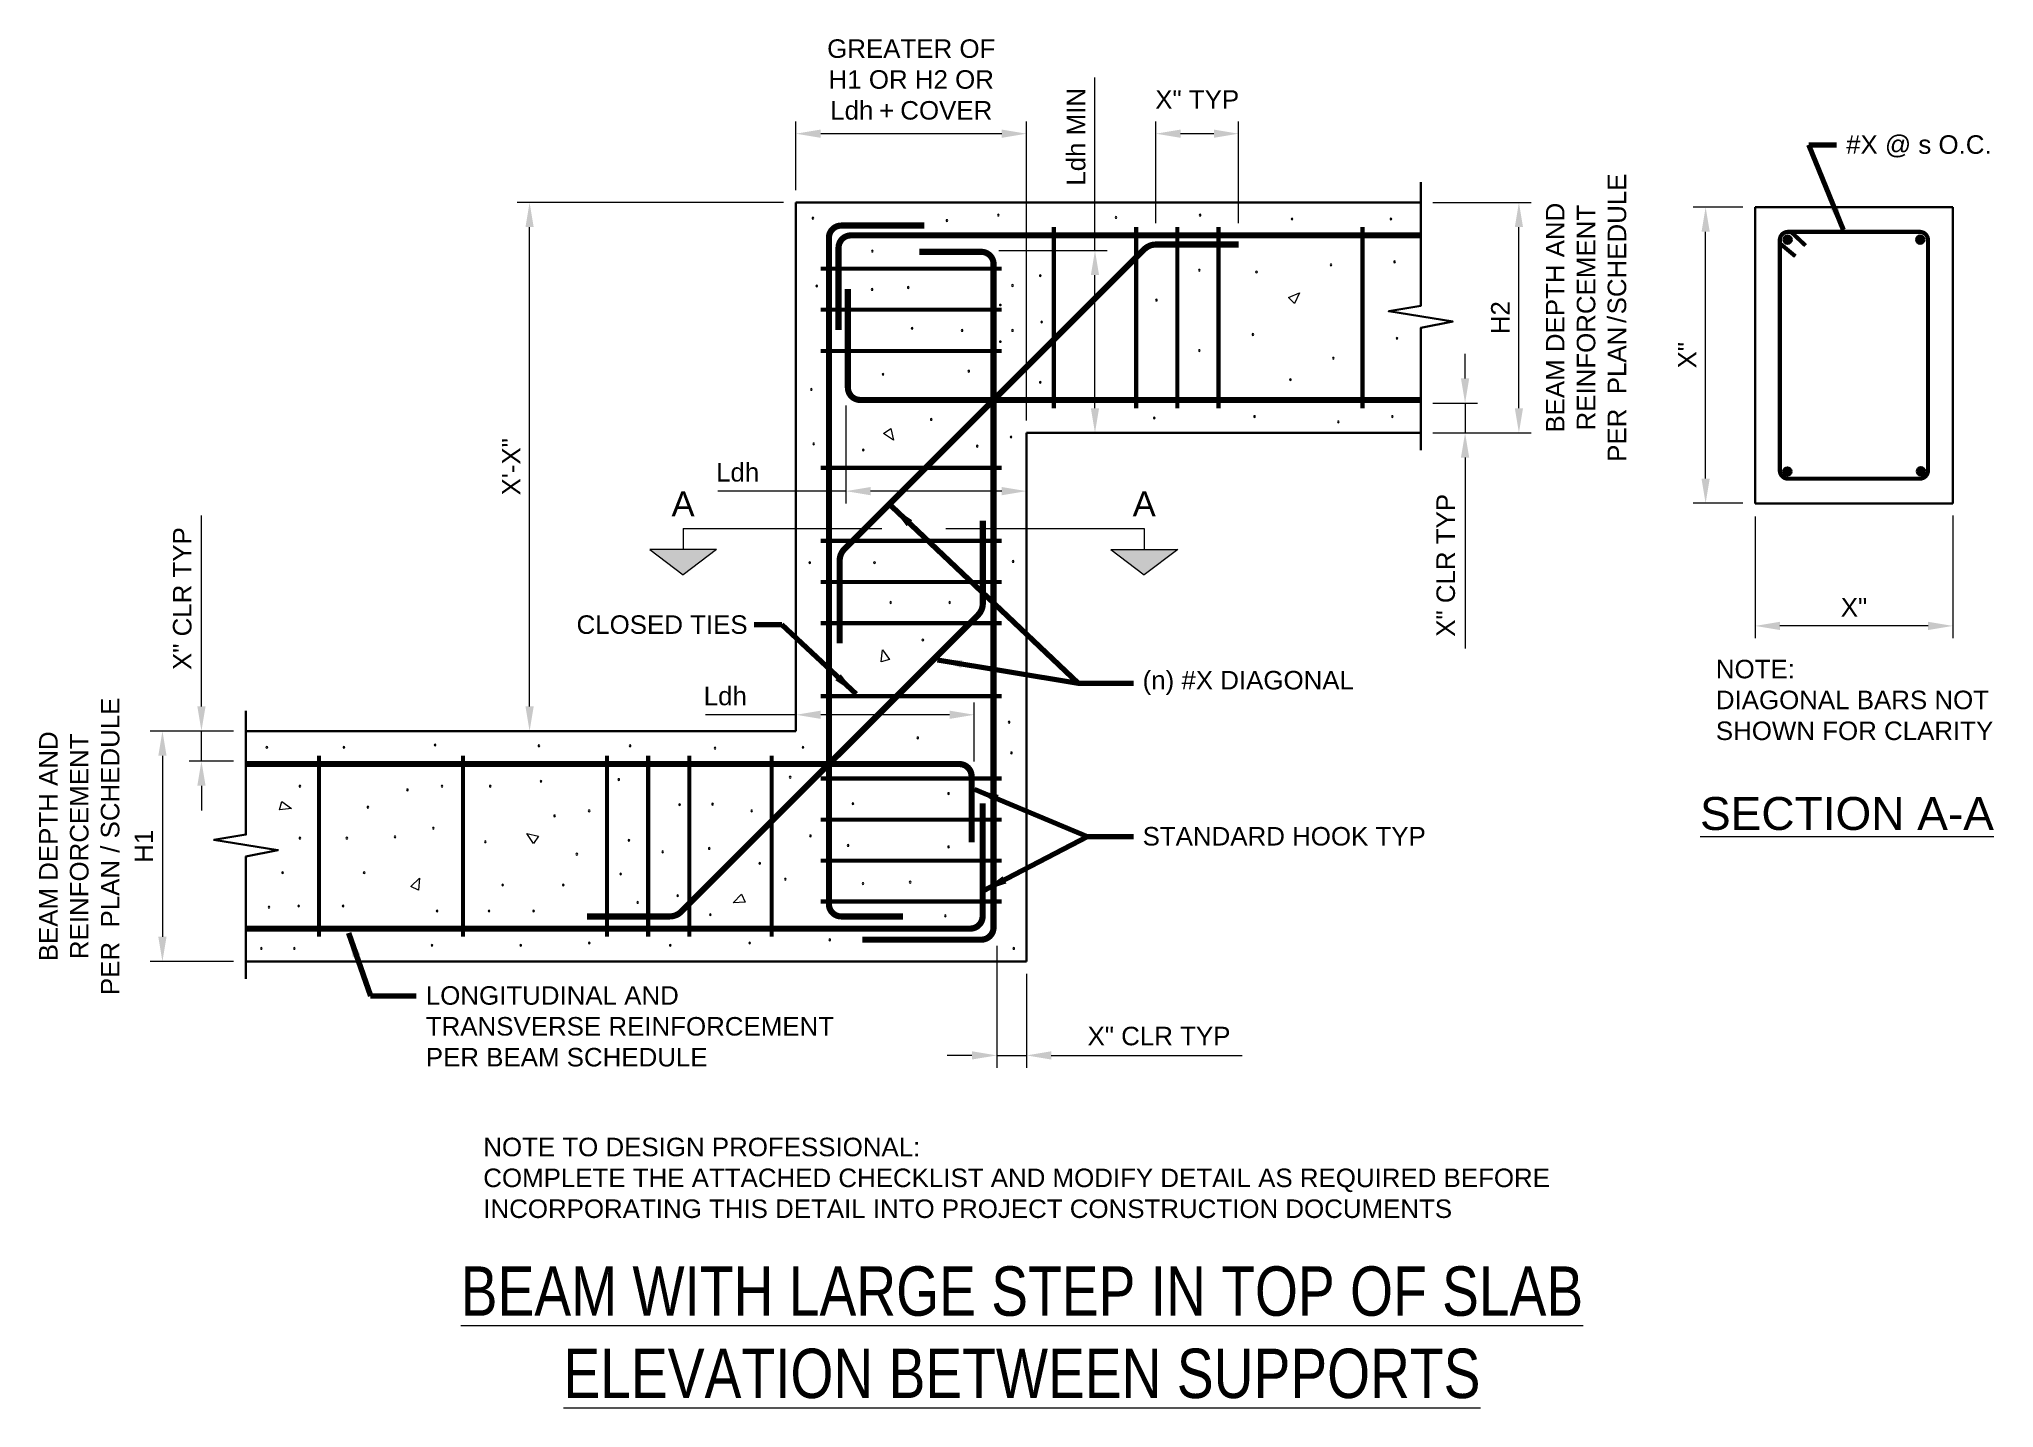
# Model space of a CAD drawing. Header units: inches. Extents: x -1594 to -1476, y 768 to 851.
import ezdxf

# ---------------------------------------------------------------- set-up
doc = ezdxf.new("R2010")
doc.units = ezdxf.units.IN
doc.header["$LTSCALE"] = 5
doc.header["$MEASUREMENT"] = 0
doc.linetypes.add('HIDDEN', pattern=[0.375, 0.25, -0.125])
for name, color, linetype, lineweight in [('S-ANNO-DIMS', 1, 'Continuous', 20), ('S-ANNO-TEXT', 7, 'Continuous', 20), ('S-DELT-PATT', 7, 'Continuous', 15), ('S-DETL', 3, 'Continuous', 30)]:
    doc.layers.add(name, color=color, linetype=linetype, lineweight=lineweight)
doc.styles.add('Romans', font='arial.ttf')
doc.dimstyles.get("Standard").update_dxf_attribs({"dimtxt": 0.18, "dimasz": 0.18, "dimexe": 0.18, "dimexo": 0.0625, "dimgap": 0.09, "dimtad": 0, "dimtih": 1, "dimtoh": 1, "dimdec": 4, "dimzin": 0, "dimdsep": 46, "dimtxsty": 'Standard', "dimcen": 0.09, "dimadec": 0, "dimazin": 0, "dimtfac": 1, "dimtdec": 4, "dimtofl": 0, "dimtmove": 0, "dimatfit": 3, "dimfxl": 1, "dimtolj": 1, "dimtzin": 0, "dimarcsym": 0})

# ---------------------------------------------------------------- blocks, each defined once
blk = doc.blocks.new('*D0')
at = {"layer": 'Defpoints', "color": 0, "transparency": 16777216}
for p in [(-1526.42, 845.04), (-1526.42, 838.86), (-1521.4, 838.86)]:
    blk.add_point(p, dxfattribs=at)
at = {"layer": 'S-ANNO-DIMS', "transparency": 16777216}
for p, q in [((-1526.42, 839.61), (-1526.42, 845.79)), ((-1521.4, 839.61), (-1521.4, 845.79)), ((-1522.9, 845.04), (-1524.92, 845.04))]:
    blk.add_line(p, q, dxfattribs=at)
for points in [[(-1524.92, 845.29), (-1524.92, 844.79), (-1526.42, 845.04)], [(-1522.9, 845.29), (-1522.9, 844.79), (-1521.4, 845.04)]]:
    blk.add_solid(points, dxfattribs=at)
at = {"layer": 'S-ANNO-DIMS', "transparency": 16777216, "insert": (-1523.91, 847.12), "char_height": 1.125, "attachment_point": 5, "style": 'Romans'}
blk.add_mtext('\\A1;X" TYP', dxfattribs=at)
blk = doc.blocks.new('*D1')
at = {"layer": 'Defpoints', "color": 0, "transparency": 16777216}
for p in [(-1548.28, 845.04), (-1548.28, 840.86), (-1534.28, 826.86)]:
    blk.add_point(p, dxfattribs=at)
at = {"layer": 'S-ANNO-DIMS', "transparency": 16777216}
for p, q in [((-1548.28, 841.61), (-1548.28, 845.79)), ((-1534.28, 827.61), (-1534.28, 845.79)), ((-1535.78, 845.04), (-1546.78, 845.04))]:
    blk.add_line(p, q, dxfattribs=at)
for points in [[(-1546.78, 845.29), (-1546.78, 844.79), (-1548.28, 845.04)], [(-1535.78, 845.29), (-1535.78, 844.79), (-1534.28, 845.04)]]:
    blk.add_solid(points, dxfattribs=at)
blk = doc.blocks.new('*D2')
at = {"layer": 'Defpoints', "color": 0, "transparency": 16777216}
for p in [(-1510.34, 840.86), (-1504.37, 840.86), (-1510.34, 826.86)]:
    blk.add_point(p, dxfattribs=at)
at = {"layer": 'S-ANNO-DIMS', "transparency": 16777216}
for p, q in [((-1509.59, 840.86), (-1503.62, 840.86)), ((-1504.37, 828.36), (-1504.37, 839.36)), ((-1509.59, 826.86), (-1503.62, 826.86))]:
    blk.add_line(p, q, dxfattribs=at)
for points in [[(-1504.62, 839.36), (-1504.12, 839.36), (-1504.37, 840.86)], [(-1504.62, 828.36), (-1504.12, 828.36), (-1504.37, 826.86)]]:
    blk.add_solid(points, dxfattribs=at)
at = {"layer": 'S-ANNO-DIMS', "transparency": 16777216, "insert": (-1505.5, 833.86), "char_height": 1.125, "attachment_point": 5, "rotation": 90, "style": 'Romans'}
blk.add_mtext('\\A1;H2', dxfattribs=at)
blk = doc.blocks.new('*D3')
at = {"layer": 'Defpoints', "color": 0, "transparency": 16777216}
for p in [(-1564.46, 840.86), (-1548.28, 840.86), (-1548.28, 808.74)]:
    blk.add_point(p, dxfattribs=at)
at = {"layer": 'S-ANNO-DIMS', "transparency": 16777216}
for p, q in [((-1549.03, 840.86), (-1565.21, 840.86)), ((-1564.46, 810.24), (-1564.46, 839.36))]:
    blk.add_line(p, q, dxfattribs=at)
for points in [[(-1564.71, 839.36), (-1564.21, 839.36), (-1564.46, 840.86)], [(-1564.71, 810.24), (-1564.21, 810.24), (-1564.46, 808.74)]]:
    blk.add_solid(points, dxfattribs=at)
at = {"layer": 'S-ANNO-DIMS', "transparency": 16777216, "insert": (-1565.58, 824.8), "char_height": 1.125, "attachment_point": 5, "rotation": 90, "style": 'Romans'}
blk.add_mtext('\\A1;X\'-X"', dxfattribs=at)
blk = doc.blocks.new('*D4')
at = {"layer": 'Defpoints', "color": 0, "transparency": 16777216}
for p in [(-1548.28, 809.73), (-1548.28, 808.74), (-1537.45, 806.15)]:
    blk.add_point(p, dxfattribs=at)
at = {"layer": 'S-ANNO-DIMS', "transparency": 16777216}
for p, q in [((-1537.45, 806.9), (-1537.45, 810.48)), ((-1548.28, 809.73), (-1553.77, 809.73)), ((-1538.95, 809.73), (-1546.78, 809.73))]:
    blk.add_line(p, q, dxfattribs=at)
for points in [[(-1546.78, 809.98), (-1546.78, 809.48), (-1548.28, 809.73)], [(-1538.95, 809.98), (-1538.95, 809.48), (-1537.45, 809.73)]]:
    blk.add_solid(points, dxfattribs=at)
blk = doc.blocks.new('*D5')
at = {"layer": 'Defpoints', "color": 0, "transparency": 16777216}
for p in [(-1545.25, 829.28), (-1534.28, 826.86), (-1545.25, 823.32)]:
    blk.add_point(p, dxfattribs=at)
at = {"layer": 'S-ANNO-DIMS', "transparency": 16777216}
for p, q in [((-1545.25, 828.53), (-1545.25, 822.57)), ((-1545.25, 823.32), (-1553.02, 823.32)), ((-1535.78, 823.32), (-1543.75, 823.32))]:
    blk.add_line(p, q, dxfattribs=at)
for points in [[(-1543.75, 823.57), (-1543.75, 823.07), (-1545.25, 823.32)], [(-1535.78, 823.57), (-1535.78, 823.07), (-1534.28, 823.32)]]:
    blk.add_solid(points, dxfattribs=at)
blk = doc.blocks.new('*D6')
at = {"layer": 'Defpoints', "color": 0, "transparency": 16777216}
for p in [(-1536.7, 837.95), (-1530.12, 837.95), (-1534.28, 826.86)]:
    blk.add_point(p, dxfattribs=at)
at = {"layer": 'S-ANNO-DIMS', "transparency": 16777216}
for p, q in [((-1530.12, 837.95), (-1530.12, 848.45)), ((-1535.95, 837.95), (-1529.37, 837.95)), ((-1530.12, 828.36), (-1530.12, 836.45))]:
    blk.add_line(p, q, dxfattribs=at)
for points in [[(-1530.37, 836.45), (-1529.87, 836.45), (-1530.12, 837.95)], [(-1530.37, 828.36), (-1529.87, 828.36), (-1530.12, 826.86)]]:
    blk.add_solid(points, dxfattribs=at)
at = {"layer": 'S-ANNO-DIMS', "transparency": 16777216, "insert": (-1531.26, 844.85), "char_height": 1.125, "attachment_point": 5, "rotation": 90, "style": 'Romans'}
blk.add_mtext('\\A1;Ldh MIN', dxfattribs=at)
blk = doc.blocks.new('*D7')
at = {"layer": 'Defpoints', "color": 0, "transparency": 16777216}
for p in [(-1490.02, 822.53), (-1478.02, 822.58), (-1490.02, 815.13)]:
    blk.add_point(p, dxfattribs=at)
at = {"layer": 'S-ANNO-DIMS', "transparency": 16777216}
for p, q in [((-1490.02, 821.78), (-1490.02, 814.38)), ((-1478.02, 821.83), (-1478.02, 814.38)), ((-1479.52, 815.13), (-1488.52, 815.13))]:
    blk.add_line(p, q, dxfattribs=at)
for points in [[(-1488.52, 815.38), (-1488.52, 814.88), (-1490.02, 815.13)], [(-1479.52, 815.38), (-1479.52, 814.88), (-1478.02, 815.13)]]:
    blk.add_solid(points, dxfattribs=at)
at = {"layer": 'S-ANNO-DIMS', "transparency": 16777216, "insert": (-1484.02, 816.26), "char_height": 1.125, "attachment_point": 5, "style": 'Romans'}
blk.add_mtext('\\A1;X"', dxfattribs=at)
blk = doc.blocks.new('*D8')
at = {"layer": 'Defpoints', "color": 0, "transparency": 16777216}
for p in [(-1493.03, 840.58), (-1490.02, 840.58), (-1490.02, 822.58)]:
    blk.add_point(p, dxfattribs=at)
at = {"layer": 'S-ANNO-DIMS', "transparency": 16777216}
for p, q in [((-1490.77, 840.58), (-1493.78, 840.58)), ((-1493.03, 824.08), (-1493.03, 839.08)), ((-1490.77, 822.58), (-1493.78, 822.58))]:
    blk.add_line(p, q, dxfattribs=at)
for points in [[(-1493.28, 839.08), (-1492.78, 839.08), (-1493.03, 840.58)], [(-1493.28, 824.08), (-1492.78, 824.08), (-1493.03, 822.58)]]:
    blk.add_solid(points, dxfattribs=at)
at = {"layer": 'S-ANNO-DIMS', "transparency": 16777216, "insert": (-1494.15, 831.58), "char_height": 1.125, "attachment_point": 5, "rotation": 90, "style": 'Romans'}
blk.add_mtext('\\A1;X"', dxfattribs=at)
blk = doc.blocks.new('*D9')
at = {"layer": 'Defpoints', "color": 0, "transparency": 16777216}
for p in [(-1581.69, 808.74), (-1586.76, 794.74), (-1581.69, 794.74)]:
    blk.add_point(p, dxfattribs=at)
at = {"layer": 'S-ANNO-DIMS', "transparency": 16777216}
for p, q in [((-1582.44, 808.74), (-1587.51, 808.74)), ((-1586.76, 807.24), (-1586.76, 796.24)), ((-1582.44, 794.74), (-1587.51, 794.74))]:
    blk.add_line(p, q, dxfattribs=at)
for points in [[(-1587.01, 807.24), (-1586.51, 807.24), (-1586.76, 808.74)], [(-1587.01, 796.24), (-1586.51, 796.24), (-1586.76, 794.74)]]:
    blk.add_solid(points, dxfattribs=at)
at = {"layer": 'S-ANNO-DIMS', "transparency": 16777216, "insert": (-1587.89, 801.74), "char_height": 1.125, "attachment_point": 5, "rotation": 90, "style": 'Romans'}
blk.add_mtext('\\A1;H1', dxfattribs=at)
blk = doc.blocks.new('*D10')
at = {"layer": 'Defpoints', "color": 0, "transparency": 16777216}
for p in [(-1536.09, 796.44), (-1534.28, 794.74), (-1536.09, 789.03)]:
    blk.add_point(p, dxfattribs=at)
at = {"layer": 'S-ANNO-DIMS', "transparency": 16777216}
for p, q in [((-1536.09, 795.69), (-1536.09, 788.28)), ((-1534.28, 793.99), (-1534.28, 788.28)), ((-1537.59, 789.03), (-1539.09, 789.03)), ((-1536.09, 789.03), (-1534.28, 789.03)), ((-1532.78, 789.03), (-1521.17, 789.03))]:
    blk.add_line(p, q, dxfattribs=at)
for points in [[(-1537.59, 789.28), (-1537.59, 788.78), (-1536.09, 789.03)], [(-1532.78, 789.28), (-1532.78, 788.78), (-1534.28, 789.03)]]:
    blk.add_solid(points, dxfattribs=at)
at = {"layer": 'S-ANNO-DIMS', "transparency": 16777216, "insert": (-1526.23, 790.2), "char_height": 1.125, "attachment_point": 5, "style": 'Romans'}
blk.add_mtext('\\A1;X" CLR TYP', dxfattribs=at)
blk = doc.blocks.new('*D11')
at = {"layer": 'Defpoints', "color": 0, "transparency": 16777216}
for p in [(-1510.34, 828.67), (-1510.34, 826.86), (-1507.64, 826.86)]:
    blk.add_point(p, dxfattribs=at)
at = {"layer": 'S-ANNO-DIMS', "transparency": 16777216}
for p, q in [((-1507.64, 830.17), (-1507.64, 831.67)), ((-1509.59, 828.67), (-1506.89, 828.67)), ((-1507.64, 828.67), (-1507.64, 826.86)), ((-1509.59, 826.86), (-1506.89, 826.86)), ((-1507.64, 825.36), (-1507.64, 813.76))]:
    blk.add_line(p, q, dxfattribs=at)
for points in [[(-1507.89, 830.17), (-1507.39, 830.17), (-1507.64, 828.67)], [(-1507.89, 825.36), (-1507.39, 825.36), (-1507.64, 826.86)]]:
    blk.add_solid(points, dxfattribs=at)
at = {"layer": 'S-ANNO-DIMS', "transparency": 16777216, "insert": (-1508.81, 818.81), "char_height": 1.125, "attachment_point": 5, "rotation": 90, "style": 'Romans'}
blk.add_mtext('\\A1;X" CLR TYP', dxfattribs=at)
blk = doc.blocks.new('*D12')
at = {"layer": 'Defpoints', "color": 0, "transparency": 16777216}
for p in [(-1584.39, 808.74), (-1581.69, 808.74), (-1581.69, 806.92)]:
    blk.add_point(p, dxfattribs=at)
at = {"layer": 'S-ANNO-DIMS', "transparency": 16777216}
for p, q in [((-1584.39, 810.24), (-1584.39, 821.84)), ((-1582.44, 808.74), (-1585.14, 808.74)), ((-1584.39, 806.92), (-1584.39, 808.74)), ((-1582.44, 806.92), (-1585.14, 806.92)), ((-1584.39, 805.42), (-1584.39, 803.92))]:
    blk.add_line(p, q, dxfattribs=at)
for points in [[(-1584.64, 810.24), (-1584.14, 810.24), (-1584.39, 808.74)], [(-1584.64, 805.42), (-1584.14, 805.42), (-1584.39, 806.92)]]:
    blk.add_solid(points, dxfattribs=at)
at = {"layer": 'S-ANNO-DIMS', "transparency": 16777216, "insert": (-1585.55, 816.79), "char_height": 1.125, "attachment_point": 5, "rotation": 90, "style": 'Romans'}
blk.add_mtext('\\A1;X" CLR TYP', dxfattribs=at)

msp = doc.modelspace()

# ---------------------------------------------------------------- hatches: boundary and pattern name
at = {"layer": 'S-ANNO-TEXT'}
h = msp.add_hatch(color=256, dxfattribs=at)
h.dxf.hatch_style = 1
h.paths.add_polyline_path([(-1557.165936, 819.770267), (-1555.135067, 818.237033), (-1553.104198, 819.770267)])
h = msp.add_hatch(color=256, dxfattribs=at)
h.dxf.hatch_style = 1
h.paths.add_polyline_path([(-1529.158674, 819.770267), (-1527.127805, 818.237033), (-1525.096936, 819.770267)])
at = {"layer": 'S-DETL', "linetype": 'Continuous'}
h = msp.add_hatch(color=256, dxfattribs=at)
h.dxf.hatch_style = 1
h.paths.add_polyline_path([(-1488.303397, 838.60187, 1), (-1487.803397, 838.60187, 1)])
h = msp.add_hatch(color=256, dxfattribs=at)
h.dxf.hatch_style = 1
h.paths.add_polyline_path([(-1480.246397, 838.60187, 1), (-1479.746397, 838.60187, 1)])
h = msp.add_hatch(color=256, dxfattribs=at)
h.dxf.hatch_style = 1
h.paths.add_polyline_path([(-1488.314436, 824.512278, 1), (-1487.814436, 824.512278, 1)])
h = msp.add_hatch(color=256, dxfattribs=at)
h.dxf.hatch_style = 1
h.paths.add_polyline_path([(-1480.206162, 824.525969, 1), (-1479.706162, 824.525969, 1)])

# ---------------------------------------------------------------- linework, layer by layer
at = {"layer": 'S-ANNO-TEXT'}
for p, q in [((-1555.135067, 821.048154), (-1543.07511, 821.048154)), ((-1555.135067, 821.048154), (-1555.135067, 819.770267)), ((-1539.187761, 821.048154), (-1527.127805, 821.048154)), ((-1527.127805, 821.048154), (-1527.127805, 819.770267)), ((-1553.104198, 819.770267), (-1557.165936, 819.770267)), ((-1557.165936, 819.770267), (-1555.135067, 818.237033)), ((-1553.104198, 819.770267), (-1555.135067, 818.237033)), ((-1529.158674, 819.770267), (-1525.096936, 819.770267)), ((-1529.158674, 819.770267), (-1527.127805, 818.237033)), ((-1525.096936, 819.770267), (-1527.127805, 818.237033))]:
    msp.add_line(p, q, dxfattribs=at)
at = {"layer": 'S-DELT-PATT', "flags": 128}
for points in [[(-1547.304064, 839.903156, 1), (-1547.200384, 839.903156, 1)], [(-1539.165263, 839.761274, 1), (-1539.061583, 839.761274, 1)], [(-1536.042234, 840.092332, 1), (-1535.938554, 840.092332, 1)], [(-1528.897123, 839.950449, 1), (-1528.793443, 839.950449, 1)], [(-1523.786715, 840.092332, 1), (-1523.683035, 840.092332, 1)], [(-1518.202628, 839.854155, 1), (-1518.098948, 839.854155, 1)], [(-1512.198538, 839.854155, 1), (-1512.094858, 839.854155, 1)], [(-1543.696422, 837.905321, 1), (-1543.592742, 837.905321, 1)], [(-1515.836578, 837.068564, 1), (-1515.732898, 837.068564, 1)], [(-1511.9762, 837.254511, 1), (-1511.87252, 837.254511, 1)], [(-1535.180523, 835.814259, 1), (-1535.076843, 835.814259, 1)], [(-1533.499312, 836.414379, 1), (-1533.395632, 836.414379, 1)], [(-1523.836399, 836.743159, 1), (-1523.732719, 836.743159, 1)], [(-1520.361734, 836.631954, 1), (-1520.258054, 836.631954, 1)], [(-1547.067469, 835.788567, 1), (-1546.963789, 835.788567, 1)], [(-1543.706658, 835.574209, 1), (-1543.602978, 835.574209, 1)], [(-1541.515079, 835.694233, 1), (-1541.411399, 835.694233, 1)], [(-1526.440995, 834.930185, 1), (-1526.337315, 834.930185, 1)], [(-1533.409246, 833.593809, 1), (-1533.305566, 833.593809, 1)], [(-1541.277872, 833.210183, 1), (-1541.174192, 833.210183, 1)], [(-1538.242724, 833.083706, 1), (-1538.139044, 833.083706, 1)], [(-1535.180523, 833.083706, 1), (-1535.076843, 833.083706, 1)], [(-1520.58066, 832.838292, 1), (-1520.47698, 832.838292, 1)], [(-1511.827585, 832.605002, 1), (-1511.723905, 832.605002, 1)], [(-1523.836399, 831.862075, 1), (-1523.732719, 831.862075, 1)], [(-1515.697048, 831.397209, 1), (-1515.593368, 831.397209, 1)], [(-1543.045273, 830.420994, 1), (-1542.941593, 830.420994, 1)], [(-1537.836088, 830.606938, 1), (-1537.732408, 830.606938, 1)], [(-1533.499312, 829.933069, 1), (-1533.395632, 829.933069, 1)], [(-1518.301641, 830.095587, 1), (-1518.197961, 830.095587, 1)], [(-1547.398699, 829.49845, 1), (-1547.295019, 829.49845, 1)], [(-1540.115107, 827.678288, 1), (-1540.011427, 827.678288, 1)], [(-1526.572862, 827.763505, 1), (-1526.469182, 827.763505, 1)], [(-1520.480042, 827.852189, 1), (-1520.376362, 827.852189, 1)], [(-1515.392834, 827.527014, 1), (-1515.289154, 827.527014, 1)], [(-1512.10981, 827.852189, 1), (-1512.00613, 827.852189, 1)], [(-1535.268441, 826.610608, 1), (-1535.164761, 826.610608, 1)], [(-1547.256743, 826.187862, 1), (-1547.153063, 826.187862, 1)], [(-1544.247046, 825.822237, 1), (-1544.143366, 825.822237, 1)], [(-1537.324472, 826.051261, 1), (-1537.220792, 826.051261, 1)], [(-1547.493252, 818.973859, 1), (-1547.389572, 818.973859, 1)], [(-1543.561782, 818.972984, 1), (-1543.458102, 818.972984, 1)], [(-1535.14318, 819.04645, 1), (-1535.0395, 819.04645, 1)], [(-1542.583937, 816.552909, 1), (-1542.480257, 816.552909, 1)], [(-1538.998506, 816.552909, 1), (-1538.894826, 816.552909, 1)], [(-1540.628249, 814.272452, 1), (-1540.524569, 814.272452, 1)], [(-1535.389003, 809.275503, 1), (-1535.285323, 809.275503, 1)], [(-1580.469981, 807.748124, 1), (-1580.366301, 807.748124, 1)], [(-1575.789963, 807.748124, 1), (-1575.686283, 807.748124, 1)], [(-1570.250354, 807.891316, 1), (-1570.146674, 807.891316, 1)], [(-1563.946658, 807.843586, 1), (-1563.842978, 807.843586, 1)], [(-1558.407046, 807.843586, 1), (-1558.303366, 807.843586, 1)], [(-1553.249476, 807.700394, 1), (-1553.145796, 807.700394, 1)], [(-1547.909234, 807.748175, 1), (-1547.805554, 807.748175, 1)], [(-1540.93347, 808.326846, 1), (-1540.82979, 808.326846, 1)], [(-1535.245739, 807.41401, 1), (-1535.142059, 807.41401, 1)], [(-1578.465148, 805.388492, 1), (-1578.361468, 805.388492, 1)], [(-1571.931718, 805.163318, 1), (-1571.828038, 805.163318, 1)], [(-1569.829005, 805.388492, 1), (-1569.725325, 805.388492, 1)], [(-1566.900223, 805.388492, 1), (-1566.796543, 805.388492, 1)], [(-1563.82125, 805.688725, 1), (-1563.71757, 805.688725, 1)], [(-1559.09413, 805.793678, 1), (-1558.99045, 805.793678, 1)], [(-1548.685073, 805.936984, 1), (-1548.581393, 805.936984, 1)], [(-1539.064312, 804.940754, 1), (-1538.960632, 804.940754, 1)], [(-1574.334818, 804.112506, 1), (-1574.231138, 804.112506, 1)], [(-1560.892472, 803.887331, 1), (-1560.788792, 803.887331, 1)], [(-1555.401533, 804.270537, 1), (-1555.297853, 804.270537, 1)], [(-1553.39798, 804.29856, 1), (-1553.2943, 804.29856, 1)], [(-1551.026889, 803.888953, 1), (-1550.923209, 803.888953, 1)], [(-1544.87622, 804.327754, 1), (-1544.77254, 804.327754, 1)], [(-1570.354683, 802.836519, 1), (-1570.251003, 802.836519, 1)], [(-1562.995185, 803.5871, 1), (-1562.891505, 803.5871, 1)], [(-1578.465148, 802.236054, 1), (-1578.361468, 802.236054, 1)], [(-1575.611464, 802.236054, 1), (-1575.507784, 802.236054, 1)], [(-1572.682686, 802.311113, 1), (-1572.579006, 802.311113, 1)], [(-1567.200613, 802.01088, 1), (-1567.096933, 802.01088, 1)], [(-1558.478699, 802.102988, 1), (-1558.375019, 802.102988, 1)], [(-1556.427255, 801.4, 1), (-1556.323575, 801.4, 1)], [(-1553.602888, 801.606862, 1), (-1553.499208, 801.606862, 1)], [(-1547.455617, 802.36756, 1), (-1547.351937, 802.36756, 1)], [(-1545.168277, 801.788185, 1), (-1545.064597, 801.788185, 1)], [(-1539.064312, 801.700613, 1), (-1538.960632, 801.700613, 1)], [(-1561.643439, 801.260299, 1), (-1561.539759, 801.260299, 1)], [(-1550.529254, 800.699878, 1), (-1550.425574, 800.699878, 1)], [(-1579.516505, 800.13443, 1), (-1579.412825, 800.13443, 1)], [(-1574.560107, 800.13443, 1), (-1574.456427, 800.13443, 1)], [(-1566.149256, 799.38385, 1), (-1566.045576, 799.38385, 1)], [(-1562.469507, 799.38385, 1), (-1562.365827, 799.38385, 1)], [(-1558.976907, 800.052606, 1), (-1558.873227, 800.052606, 1)], [(-1548.9778, 799.734378, 1), (-1548.87412, 799.734378, 1)], [(-1544.26489, 799.47106, 1), (-1544.16121, 799.47106, 1)], [(-1541.396165, 799.558833, 1), (-1541.292485, 799.558833, 1)], [(-1580.34257, 798.032805, 1), (-1580.23889, 798.032805, 1)], [(-1578.540246, 798.107862, 1), (-1578.436566, 798.107862, 1)], [(-1575.836756, 798.107862, 1), (-1575.733076, 798.107862, 1)], [(-1557.951185, 798.324426, 1), (-1557.847505, 798.324426, 1)], [(-1555.518756, 798.734503, 1), (-1555.415076, 798.734503, 1)], [(-1570.129391, 797.80763, 1), (-1570.025711, 797.80763, 1)], [(-1566.975321, 797.80763, 1), (-1566.871641, 797.80763, 1)], [(-1564.271831, 797.80763, 1), (-1564.168151, 797.80763, 1)], [(-1553.532974, 797.582456, 1), (-1553.429294, 797.582456, 1)], [(-1539.259257, 797.510804, 1), (-1539.155577, 797.510804, 1)], [(-1580.804269, 795.529101, 1), (-1580.700589, 795.529101, 1)], [(-1578.798546, 795.529101, 1), (-1578.694866, 795.529101, 1)], [(-1570.441375, 795.720025, 1), (-1570.337695, 795.720025, 1)], [(-1565.045029, 795.720025, 1), (-1564.941349, 795.720025, 1)], [(-1560.890318, 795.863215, 1), (-1560.786638, 795.863215, 1)], [(-1555.971527, 795.720025, 1), (-1555.867847, 795.720025, 1)], [(-1551.148243, 795.863215, 1), (-1551.044563, 795.863215, 1)], [(-1546.277207, 796.054137, 1), (-1546.173527, 796.054137, 1)], [(-1535.102472, 795.529101, 1), (-1534.998792, 795.529101, 1)]]:
    msp.add_lwpolyline(points, format="xyb", close=True, dxfattribs=at)
for points in [[(-1518.374995, 835.089724), (-1517.700732, 835.377374), (-1518.000102, 834.714831)], [(-1542.523871, 827.134475), (-1542.357676, 826.420505), (-1542.958168, 826.830377)], [(-1543.109492, 812.941695), (-1543.021473, 813.669449), (-1542.597379, 813.078915)], [(-1579.50398, 804.467528), (-1578.917737, 804.027424), (-1579.641201, 803.955415)], [(-1564.232237, 801.909848), (-1564.632602, 802.523918), (-1563.928139, 802.344145)], [(-1571.682095, 799.292845), (-1571.146877, 799.793759), (-1571.20159, 799.068782)], [(-1551.362059, 798.351073), (-1552.094041, 798.311381), (-1551.586122, 798.831577)]]:
    msp.add_lwpolyline(points, close=True, dxfattribs=at)
at = {"layer": 'S-DETL'}
for p, q in [((-1548.278886, 840.860355), (-1510.335594, 840.860355)), ((-1548.278886, 840.860355), (-1548.278886, 808.736126)), ((-1534.278886, 826.860355), (-1510.335594, 826.860355)), ((-1534.278886, 826.860355), (-1510.335594, 826.860355)), ((-1534.278886, 826.860355), (-1534.278886, 797.475439)), ((-1534.278886, 826.860355), (-1534.278886, 794.736126)), ((-1581.692341, 808.736126), (-1548.278886, 808.736126)), ((-1581.692341, 794.736126), (-1534.278886, 794.736126))]:
    msp.add_line(p, q, dxfattribs=at)
at = {"layer": 'S-DETL', "linetype": 'Continuous'}
for p, q in [((-1490.024897, 840.575369), (-1490.024897, 822.575369)), ((-1490.024897, 840.575369), (-1478.024897, 840.575369)), ((-1478.024897, 840.575369), (-1478.024897, 822.575369)), ((-1490.024897, 822.575369), (-1478.024897, 822.575369))]:
    msp.add_line(p, q, dxfattribs=at)
for points in [[(-1510.335594, 825.804356), (-1510.335594, 833.235852), (-1508.392302, 833.635933), (-1512.278886, 834.252851), (-1510.335594, 834.576733), (-1510.335594, 842.084428)], [(-1581.692341, 793.680127), (-1581.692341, 801.111622), (-1579.749049, 801.511704), (-1583.635633, 802.128622), (-1581.692341, 802.452504), (-1581.692341, 809.960199)]]:
    msp.add_lwpolyline(points, dxfattribs=at)
at = {"layer": 'S-DETL', "const_width": 0.375}
for points in [[(-1541.778886, 797.475439), (-1545.528886, 797.475439, -0.4142135624), (-1546.278886, 798.225439), (-1546.278886, 838.706791, -0.4142135624), (-1545.528886, 839.456791), (-1540.493587, 839.456791)], [(-1545.693928, 833.119311), (-1545.693928, 838.110355, -0.4142135624), (-1544.943928, 838.860355), (-1510.335594, 838.860355)], [(-1540.778886, 837.860355), (-1537.028886, 837.860355, -0.4142135624), (-1536.278886, 837.110355), (-1536.278886, 796.812641, -0.4142135624), (-1537.028886, 796.062641), (-1544.24142, 796.062641)], [(-1545.12627, 835.601861), (-1545.12627, 829.610355, 0.4142135624), (-1544.37627, 828.860355), (-1510.335594, 828.860355)], [(-1581.692341, 806.736126), (-1538.362711, 806.736126, -0.4142135624), (-1537.612711, 805.986126), (-1537.612711, 801.974148)], [(-1536.944209, 804.344379), (-1536.944209, 797.486126, -0.4142135624), (-1537.694209, 796.736126), (-1581.692341, 796.736126)]]:
    msp.add_lwpolyline(points, format="xyb", dxfattribs=at)
at = {"layer": 'S-DETL', "linetype": 'Continuous', "const_width": 0.25}
for points in [[(-1532.619116, 828.360355), (-1532.619116, 839.360355)], [(-1527.619116, 828.360355), (-1527.619116, 839.360355)], [(-1525.119116, 828.360355), (-1525.119116, 839.360355)], [(-1522.619116, 828.360355), (-1522.619116, 839.360355)], [(-1513.869116, 828.360355), (-1513.869116, 839.360355)], [(-1488.57016, 838.416777), (-1487.579326, 837.587992)], [(-1487.89697, 839.123298), (-1486.957194, 838.237037)], [(-1535.778886, 836.841227), (-1546.778886, 836.841227)], [(-1535.778886, 834.341227), (-1546.778886, 834.341227)], [(-1535.778886, 831.841227), (-1546.778886, 831.841227)], [(-1559.755519, 796.236126), (-1559.755519, 807.236126)], [(-1557.255519, 796.236126), (-1557.255519, 807.236126)], [(-1554.755519, 796.236126), (-1554.755519, 807.236126)], [(-1549.755519, 796.236126), (-1549.755519, 807.236126)], [(-1535.778886, 805.860355), (-1546.778886, 805.860355)], [(-1535.778886, 803.360355), (-1546.778886, 803.360355)], [(-1535.778886, 800.860355), (-1546.778886, 800.860355)], [(-1546.778886, 798.37959), (-1535.778886, 798.37959)]]:
    msp.add_lwpolyline(points, dxfattribs=at)
at = {"layer": 'S-DETL', "linetype": 'HIDDEN', "ltscale": 1.2, "flags": 128}
for points in [[(-1521.396691, 838.304179, 0.375, 0.375, 0), (-1526.420848, 838.304179, 0.375, 0.375, 0.1989123674), (-1527.127955, 838.011286, 0.375, 0.375, 0), (-1545.332162, 819.807079, 0.375, 0.375, 0.1989123674), (-1545.625055, 819.099972, 0.375, 0.375, 0), (-1545.625055, 814.075816, 0, 0, 0)], [(-1536.932717, 821.520665, 0.375, 0.375, 0), (-1536.932717, 816.496509, 0.375, 0.375, -0.1989123674), (-1537.22561, 815.789402, 0.375, 0.375, 0), (-1555.24668, 797.768332, 0.375, 0.375, -0.1989123674), (-1555.953787, 797.475439, 0.375, 0.375, 0), (-1560.977944, 797.475439, 0, 0, 0)]]:
    msp.add_lwpolyline(points, format="xyseb", dxfattribs=at)
at = {"layer": 'S-DETL', "linetype": 'Continuous', "const_width": 0.25}
msp.add_lwpolyline([(-1480.024897, 824.075369), (-1488.024897, 824.075369, -0.4142135624), (-1488.524897, 824.575369), (-1488.524897, 838.575369, -0.4142135624), (-1488.024897, 839.075369), (-1480.024897, 839.075369, -0.4142135624), (-1479.524897, 838.575369), (-1479.524897, 824.575369, -0.4142135624)], format="xyb", close=True, dxfattribs=at)
at = {"layer": 'S-DETL', "const_width": 0.25}
for points in [[(-1535.778886, 824.736126), (-1546.778886, 824.736126)], [(-1535.778886, 820.29824), (-1546.778886, 820.29824)], [(-1535.778886, 817.79824), (-1546.778886, 817.79824)], [(-1535.778886, 815.29824), (-1546.778886, 815.29824)], [(-1535.778886, 810.860355), (-1546.778886, 810.860355)], [(-1577.255519, 807.236126), (-1577.255519, 796.236126)], [(-1568.505519, 807.236126), (-1568.505519, 796.236126)]]:
    msp.add_lwpolyline(points, dxfattribs=at)
at = {"layer": 'S-DETL', "linetype": 'Continuous'}
for centre in [(-1488.053397, 838.60187), (-1479.996397, 838.60187), (-1488.064436, 824.512278), (-1479.956162, 824.525969)]:
    msp.add_circle(centre, 0.25, dxfattribs=at)
at = {"layer": 'S-DETL'}
for p in [(-1535.861992, 834.62022), (-1535.861992, 832.399213)]:
    msp.add_point(p, dxfattribs=at)

# ---------------------------------------------------------------- texts
at = {"layer": 'S-ANNO-DIMS', "char_height": 1.125, "attachment_point": 5, "style": 'Romans'}
for s, insert in [('\\A1;GREATER OF\\PH1 OR H2 OR\\PLd{\\T1.4;h+}COVER', (-1541.278886, 848.326939)), ('\\A1;Ldh', (-1551.824183, 824.457296)), ('\\A1;Ldh', (-1552.574183, 810.862987))]:
    msp.add_mtext(s, dxfattribs=dict(at, insert=insert))
at = {"layer": 'S-ANNO-DIMS', "char_height": 1.125, "attachment_point": 5, "rotation": 90, "style": 'Romans'}
for s, insert in [('\\A1;BEAM DEPTH AND \\PREINFORCEMENT\\PPER  PLA{\\T1.2;N/}SCHEDULE', (-1500.285354, 833.860355)), ('\\A1;BEAM DEPTH AND \\PREINFORCEMENT\\PPER  PLAN / SCHEDULE', (-1591.80542, 801.736126))]:
    msp.add_mtext(s, dxfattribs=dict(at, insert=insert))
at = {"layer": 'S-ANNO-TEXT', "style": 'Romans'}
for s, insert, char_height, attachment_point in [('\\pxql;#X @ s O.C.', (-1484.499786, 844.94309), 1.125, 1), ('\\pxql;CLOSED TIES', (-1561.606414, 815.7718), 1.125, 1), ('\\pxql;(n) #X DIAGONAL', (-1527.22685, 812.394665), 1.125, 1), ('\\pxql;NOTE: \\PDIAGONAL BARS NOT \\PSHOWN FOR CLARITY', (-1492.409447, 813.070007), 1.125, 1), ('\\pxql;STANDARD HOOK TYP', (-1527.22685, 802.90973), 1.125, 1), ('\\pxql;LONGITUDINAL AND \\PTRANSVERSE REINFORCEMENT\\PPER BEAM SCHEDULE', (-1570.763341, 793.236126), 1.125, 1), ('NOTE TO DESIGN PROFESSIONAL: \\PCOMPLETE THE ATTACHED CHECKLIST AND MODIFY DETAIL AS REQUIRED BEFORE \\PINCORPORATING THIS DETAIL INTO PROJECT CONSTRUCTION DOCUMENTS', (-1567.272338, 784.027972), 1.125, 1), ('\\pxa0.16667;{\\W0.8;\\LBEAM WITH LARGE STEP IN TOP OF SLAB\\P\\pa0;ELEVATION BETWEEN SUPPORTS}', (-1534.555732, 776.210271), 3, 2)]:
    msp.add_mtext(s, dxfattribs=dict(at, insert=insert, char_height=char_height, attachment_point=attachment_point))
at = {"layer": 'S-ANNO-TEXT', "linetype": 'Continuous', "attachment_point": 1, "style": 'Romans'}
for s, insert, char_height in [('\\pxql;A', (-1555.835442, 823.298154), 1.5), ('\\pxql;A', (-1527.82818, 823.298154), 1.5), ('\\pxql;{\\LSECTION A-A}', (-1493.371589, 804.730682), 2)]:
    msp.add_mtext(s, dxfattribs=dict(at, insert=insert, char_height=char_height))

# ---------------------------------------------------------------- dimensions: what is measured, and where the dimension line sits
at = {"layer": 'S-ANNO-DIMS'}
for base, p1, p2, angle, text, override, picture, middle in [((-1530.119116, 837.950526), (-1534.278886, 826.860355), (-1536.701893, 837.950526), 90, 'Ldh MIN', {"dimscale": 12, "dimtxt": 0.09375, "dimasz": 0.125, "dimexe": 0.0625, "dimgap": 0.0625, "dimtih": 0, "dimtoh": 0, "dimdec": 5, "dimrnd": 0.03125, "dimzin": 7, "dimlunit": 4, "dimtxsty": 'Romans', "dimcen": 0.125, "dimse1": 1, "dimclrd": 256, "dimclre": 256, "dimclrt": 256, "dimadec": 4, "dimtdec": 5, "dimtofl": 1, "dimtvp": 1, "dimfrac": 2, "dimtzin": 3, "dimlwd": 65535, "dimlwe": 65535}, '*D6', (-1530.119116, 844.853837)), ((-1526.420848, 845.037418), (-1521.396691, 838.860355), (-1526.420848, 838.860355), 180, 'X" TYP', {"dimscale": 12, "dimtxt": 0.09375, "dimasz": 0.125, "dimexe": 0.0625, "dimgap": 0.0625, "dimtih": 0, "dimtoh": 0, "dimdec": 5, "dimrnd": 0.03125, "dimzin": 7, "dimlunit": 4, "dimtxsty": 'Romans', "dimcen": 0.125, "dimclrd": 256, "dimclre": 256, "dimclrt": 256, "dimadec": 4, "dimtdec": 5, "dimtofl": 1, "dimtmove": 2, "dimtvp": 1, "dimfrac": 2, "dimtzin": 3, "dimlwd": 65535, "dimlwe": 65535}, '*D0', (-1523.90877, 847.119486)), ((-1548.278886, 845.037418), (-1534.278886, 826.860355), (-1548.278886, 840.860355), 180, ' ', {"dimscale": 12, "dimtxt": 0.09375, "dimasz": 0.125, "dimexe": 0.0625, "dimgap": 0.0625, "dimtih": 0, "dimtoh": 0, "dimdec": 5, "dimrnd": 0.03125, "dimzin": 7, "dimlunit": 4, "dimtxsty": 'Romans', "dimcen": 0.125, "dimclrd": 256, "dimclre": 256, "dimclrt": 256, "dimadec": 4, "dimtdec": 5, "dimtofl": 1, "dimtvp": 1, "dimfrac": 2, "dimtzin": 3, "dimlwd": 65535, "dimlwe": 65535}, '*D1', (-1544.677216, 845.037418)), ((-1564.458051, 840.860355), (-1548.278886, 808.736126), (-1548.278886, 840.860355), 90, 'X\'-X"', {"dimscale": 12, "dimtxt": 0.09375, "dimasz": 0.125, "dimexe": 0.0625, "dimgap": 0.0625, "dimtih": 0, "dimtoh": 0, "dimdec": 5, "dimrnd": 0.03125, "dimzin": 7, "dimlunit": 4, "dimtxsty": 'Romans', "dimcen": 0.125, "dimse1": 1, "dimclrd": 256, "dimclre": 256, "dimclrt": 256, "dimadec": 4, "dimtdec": 5, "dimtofl": 1, "dimtvp": 1, "dimfrac": 2, "dimtzin": 3, "dimlwd": 65535, "dimlwe": 65535}, '*D3', (-1564.458051, 824.79824)), ((-1504.367039, 840.860355), (-1510.335594, 826.860355), (-1510.335594, 840.860355), 90, 'H2', {"dimscale": 12, "dimtxt": 0.09375, "dimasz": 0.125, "dimexe": 0.0625, "dimgap": 0.0625, "dimtih": 0, "dimtoh": 0, "dimdec": 5, "dimrnd": 0.03125, "dimzin": 7, "dimlunit": 4, "dimtxsty": 'Romans', "dimcen": 0.125, "dimclrd": 256, "dimclre": 256, "dimclrt": 256, "dimadec": 4, "dimtdec": 5, "dimtofl": 1, "dimtvp": 1, "dimfrac": 2, "dimtzin": 3, "dimlwd": 65535, "dimlwe": 65535}, '*D2', (-1504.367039, 833.860355)), ((-1493.0285, 840.575369), (-1490.024897, 822.575369), (-1490.024897, 840.575369), 90, 'X"', {"dimscale": 12, "dimtxt": 0.09375, "dimasz": 0.125, "dimexe": 0.0625, "dimgap": 0.0625, "dimtih": 0, "dimtoh": 0, "dimdec": 5, "dimrnd": 0.03125, "dimzin": 7, "dimlunit": 4, "dimtxsty": 'Romans', "dimcen": 0.125, "dimclrd": 256, "dimclre": 256, "dimclrt": 256, "dimadec": 4, "dimtdec": 5, "dimtofl": 1, "dimtvp": 1, "dimfrac": 2, "dimtzin": 3, "dimlwd": 65535, "dimlwe": 65535}, '*D8', (-1493.0285, 831.575369)), ((-1507.642302, 826.860355), (-1510.335594, 828.672855), (-1510.335594, 826.860355), 270, 'X" CLR TYP', {"dimscale": 12, "dimtxt": 0.09375, "dimasz": 0.125, "dimexe": 0.0625, "dimgap": 0.0625, "dimtih": 0, "dimtoh": 0, "dimdec": 5, "dimrnd": 0.03125, "dimzin": 7, "dimlunit": 4, "dimtxsty": 'Romans', "dimcen": 0.125, "dimclrd": 256, "dimclre": 256, "dimclrt": 256, "dimadec": 4, "dimtdec": 5, "dimtofl": 1, "dimtvp": 1, "dimfrac": 2, "dimtzin": 3, "dimlwd": 65535, "dimlwe": 65535}, '*D11', (-1507.642302, 818.807959)), ((-1545.246058, 823.323087), (-1534.278886, 826.860355), (-1545.246058, 829.283362), 180, ' ', {"dimscale": 12, "dimtxt": 0.09375, "dimasz": 0.125, "dimexe": 0.0625, "dimgap": 0.0625, "dimtih": 0, "dimtoh": 0, "dimdec": 5, "dimrnd": 0.03125, "dimzin": 7, "dimlunit": 4, "dimtxsty": 'Romans', "dimcen": 0.125, "dimse1": 1, "dimclrd": 256, "dimclre": 256, "dimclrt": 256, "dimadec": 4, "dimtdec": 5, "dimtofl": 1, "dimtvp": 1, "dimfrac": 2, "dimtzin": 3, "dimlwd": 65535, "dimlwe": 65535}, '*D5', (-1552.274388, 823.323087)), ((-1584.385633, 808.736126), (-1581.692341, 806.923626), (-1581.692341, 808.736126), 90, 'X" CLR TYP', {"dimscale": 12, "dimtxt": 0.09375, "dimasz": 0.125, "dimexe": 0.0625, "dimgap": 0.0625, "dimtih": 0, "dimtoh": 0, "dimdec": 5, "dimrnd": 0.03125, "dimzin": 7, "dimlunit": 4, "dimtxsty": 'Romans', "dimcen": 0.125, "dimclrd": 256, "dimclre": 256, "dimclrt": 256, "dimadec": 4, "dimtdec": 5, "dimtofl": 1, "dimtvp": 1, "dimfrac": 2, "dimtzin": 3, "dimlwd": 65535, "dimlwe": 65535}, '*D12', (-1584.385633, 816.788522)), ((-1490.024897, 815.132507), (-1478.024897, 822.575369), (-1490.024897, 822.53291), 180, 'X"', {"dimscale": 12, "dimtxt": 0.09375, "dimasz": 0.125, "dimexe": 0.0625, "dimgap": 0.0625, "dimtih": 0, "dimtoh": 0, "dimdec": 5, "dimrnd": 0.03125, "dimzin": 7, "dimlunit": 4, "dimtxsty": 'Romans', "dimcen": 0.125, "dimclrd": 256, "dimclre": 256, "dimclrt": 256, "dimadec": 4, "dimtdec": 5, "dimtofl": 1, "dimtvp": 1, "dimfrac": 2, "dimtzin": 3, "dimlwd": 65535, "dimlwe": 65535}, '*D7', (-1484.024897, 815.132507)), ((-1548.278886, 809.728778), (-1537.448949, 806.146598), (-1548.278886, 808.736126), 180, ' ', {"dimscale": 12, "dimtxt": 0.09375, "dimasz": 0.125, "dimexe": 0.0625, "dimgap": 0.0625, "dimtih": 0, "dimtoh": 0, "dimdec": 5, "dimrnd": 0.03125, "dimzin": 7, "dimlunit": 4, "dimtxsty": 'Romans', "dimcen": 0.125, "dimse2": 1, "dimclrd": 256, "dimclre": 256, "dimclrt": 256, "dimadec": 4, "dimtdec": 5, "dimtofl": 1, "dimtvp": 1, "dimfrac": 2, "dimtzin": 3, "dimlwd": 65535, "dimlwe": 65535}, '*D4', (-1553.024388, 809.728778)), ((-1586.762062, 794.736126), (-1581.692341, 808.736126), (-1581.692341, 794.736126), 270, 'H1', {"dimscale": 12, "dimtxt": 0.09375, "dimasz": 0.125, "dimexe": 0.0625, "dimgap": 0.0625, "dimtih": 0, "dimtoh": 0, "dimdec": 5, "dimrnd": 0.03125, "dimzin": 7, "dimlunit": 4, "dimtxsty": 'Romans', "dimcen": 0.125, "dimclrd": 256, "dimclre": 256, "dimclrt": 256, "dimadec": 4, "dimtdec": 5, "dimtofl": 1, "dimtvp": 1, "dimfrac": 2, "dimtzin": 3, "dimlwd": 65535, "dimlwe": 65535}, '*D9', (-1586.762062, 801.736126)), ((-1536.091386, 789.033619), (-1534.278886, 794.736126), (-1536.091386, 796.437641), 180, 'X" CLR TYP', {"dimscale": 12, "dimtxt": 0.09375, "dimasz": 0.125, "dimexe": 0.0625, "dimgap": 0.0625, "dimtih": 0, "dimtoh": 0, "dimdec": 5, "dimrnd": 0.03125, "dimzin": 7, "dimlunit": 4, "dimtxsty": 'Romans', "dimcen": 0.125, "dimclrd": 256, "dimclre": 256, "dimclrt": 256, "dimadec": 4, "dimtdec": 5, "dimtofl": 1, "dimtvp": 1, "dimfrac": 2, "dimtzin": 3, "dimlwd": 65535, "dimlwe": 65535}, '*D10', (-1526.22649, 789.033619))]:
    dim = msp.add_linear_dim(base=base, p1=p1, p2=p2, angle=angle, text=text, dimstyle='Standard', override=override, dxfattribs=at)
    dim.commit()
    dim.dimension.update_dxf_attribs({"geometry": picture, "text_midpoint": middle, "dimtype": 128})

# ---------------------------------------------------------------- leaders
at = {"layer": 'S-ANNO-TEXT'}
for points in [[(-1484.6614, 839.187964), (-1486.756479, 844.361022), (-1485.081855, 844.361022)], [(-1542.476009, 822.398067), (-1531.138598, 811.657199), (-1527.78935, 811.657199)], [(-1544.627585, 810.985355), (-1549.136855, 815.189732), (-1550.811479, 815.189732)], [(-1539.688332, 813.061515), (-1531.138598, 811.657199), (-1527.78935, 811.657199)], [(-1537.447181, 805.210334), (-1530.565256, 802.327662), (-1527.78935, 802.327662)], [(-1536.944209, 799.006797), (-1530.565256, 802.327662), (-1527.78935, 802.327662)], [(-1575.467476, 796.482246), (-1574.121314, 792.654057), (-1571.345409, 792.654057)]]:
    msp.add_leader(points, dimstyle='Standard', override={"dimscale": 12, "dimtxt": 0.09375, "dimasz": 0.125, "dimexe": 0.0625, "dimgap": 0.0625, "dimtih": 0, "dimtoh": 0, "dimdec": 5, "dimlfac": 12, "dimrnd": 0.03125, "dimzin": 7, "dimlunit": 4, "dimtxsty": 'Romans', "dimcen": 0.125, "dimclrd": 256, "dimclre": 256, "dimclrt": 256, "dimadec": 4, "dimtdec": 5, "dimtofl": 1, "dimtvp": 1, "dimfrac": 2, "dimtzin": 3, "dimlwd": 65535, "dimlwe": 65535}, dxfattribs=at)

doc.saveas('drawing.dxf')
